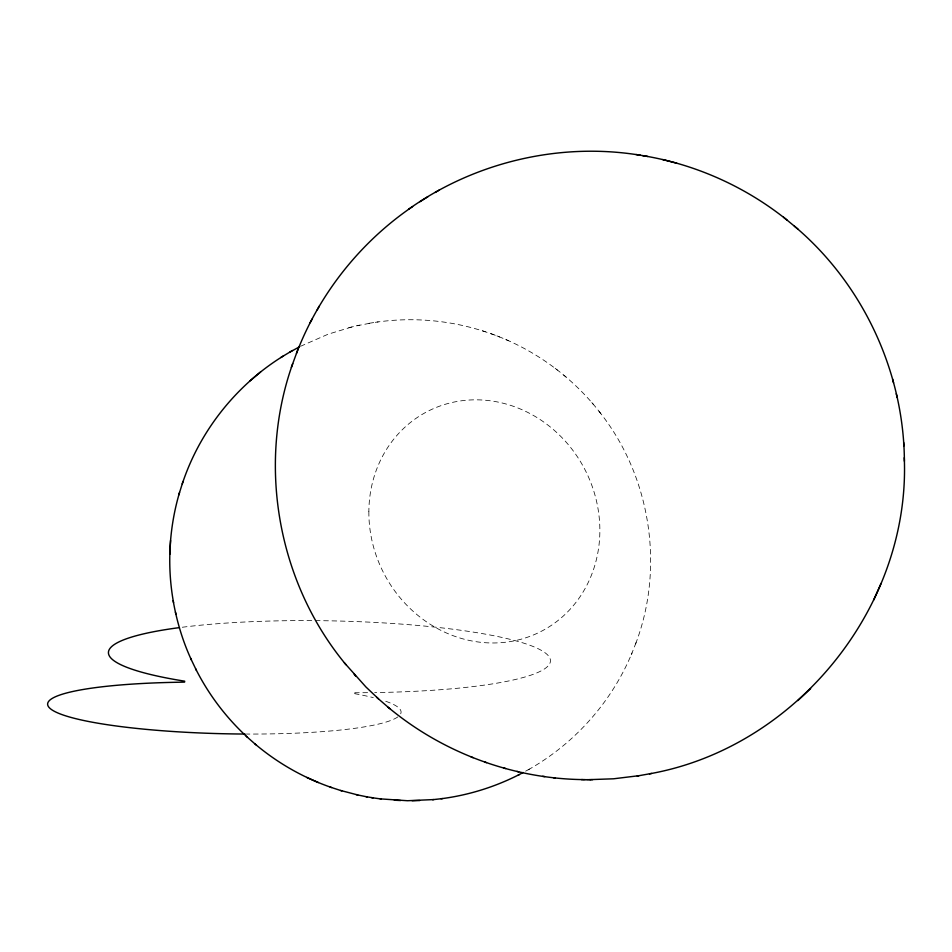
<?xml version="1.0" encoding="UTF-8"?>
<svg xmlns="http://www.w3.org/2000/svg" width="952" height="952" viewBox="0 0 952 952"><rect width="100%" height="100%" fill="white"/><g stroke="black" fill="none" stroke-linecap="round" stroke-linejoin="round"><path stroke-width="0.71" stroke-dasharray="4.76 3.57" d="M635.603 643.909C664.96 566.952 650.549 475.441 598.939 411.24M528.146 769.823C574.461 743.833 611.755 702.041 632.021 652.929M631.331 654.726L636.305 642.041M525.635 771.156L529.502 769.073M300.475 346.314L328.214 334.164L352.014 326.929M356.643 325.822L372.363 322.787M348.741 327.714L359.535 325.132M375.255 322.335C412.014 316.814 450.094 320.098 485.365 331.808M368.983 323.299L378.17 321.895M490.827 333.676C534.179 348.908 572.747 377.135 600.771 413.501M482.545 330.832L493.981 334.759M496.92 335.877L499.657 337.02M505.679 339.507L508.677 340.768M555.159 368.269L557.42 370.102M563.632 375.052L566.012 376.98M591.823 402.541L593.608 404.731M354.858 693.234L354.894 693.722A176.798 25.668 1.3 0 1 373.303 697.626M354.846 693.056L354.822 692.747A220.9 35.867 1.1 0 0 369.352 692.651M182.296 627.249A220.9 35.867 1.1 0 1 526.432 644.028A220.9 35.867 1.1 0 1 374.672 692.58M385.727 701.267A176.798 25.668 1.3 0 1 400.28 714.488M397.793 716.927A176.798 25.668 1.3 0 1 246.366 734.052M368.864 511.45A123.784 113.133 62.4 0 0 541.283 631.319A123.784 113.133 62.4 0 0 542.926 421.45A123.784 113.133 62.4 0 0 368.864 511.45"/><path stroke-width="1.43" d="M179.535 492.505C169.004 528.11 166.909 566.226 173.573 602.747M904.281 457.71C910.552 606.71 795.967 747.82 649.502 773.821M170.575 540.45L169.801 554.361M182.249 483.937C199.623 431.185 236.179 385.048 283.458 355.917M292.716 363.64C256.826 464.278 277.591 582.576 346.004 664.734M178.786 494.945L182.998 481.498M296.477 353.406C319.051 294.192 360.225 242.236 412.597 206.572M291.371 367.377L297.833 349.682M873.686 600.022L881.04 583.433M310.114 322.716L312.161 319.027M317.254 309.793L319.277 306.139M797.859 700.589L810.64 688.617M260.646 371.899L249.924 380.931M419.903 201.729L427.983 196.671M408.551 209.273C474.953 162.03 560.121 141.919 640.577 155.271M289.932 352.05L299.404 346.873M280.757 357.547L292.454 350.526M435.207 192.459L439.193 190.114M441.038 798.752C468.277 795.277 494.897 787.006 519.352 774.523M518.114 775.19L523.124 772.5M589.145 779.652L613.552 778.796L638.923 775.702M637.221 776.011L651.62 773.441M380.134 798.859L407.504 800.727L433.743 799.573M432.577 799.704L442.585 798.573M419.725 800.549L412.097 800.715M388.142 707.253C442.371 752.556 512.39 778.724 583.076 779.605M587.622 779.652L590.418 779.688M585.896 779.676L588.158 779.688M583.635 779.652L586.111 779.652M590.645 779.652L592.668 779.676M581.386 779.605L584.587 779.628M400.602 800.537L394.33 800.204M542.652 776.332L544.818 776.606M553.398 777.701L555.04 777.915M366.032 796.669L373.089 797.847M371.506 797.633L381.324 799.025M642.6 155.616C695.222 164.16 745.523 186.675 787.054 220.09M635.96 154.51L647.872 156.473M340.578 790.469L357.714 794.944M356.179 794.634L367.27 796.919M676.777 163.197L662.675 159.543M516.984 771.406L518.685 771.846M503.656 768.026L505.702 768.55M254.957 743.928C277.52 763.016 303.628 777.903 331.57 787.53M330.106 787.066L341.827 790.874M484.758 762.005L486.472 762.647M471.145 756.923L473.12 757.673M306.758 777.415L318.373 782.568M794.301 226.076C862.762 283.613 903.912 371.815 904.4 461.22M783.532 217.187L797.978 229.123M344.386 662.818L365.961 687.011L378.575 698.947M376.79 697.399L389.808 708.693M195.612 668.732C208.559 694.496 226.267 717.856 247.508 737.336M246.247 736.241L256.124 744.952M354.18 674.313L355.691 676.11M173.157 600.664C176.739 621.073 182.665 641.124 191.411 659.938M190.567 658.201L196.421 670.398M896.272 393.771L897.201 397.508M892.607 379.098L893.535 382.871M175.442 612.1L175.846 614.123M903.662 442.49L903.793 446.072M179.416 627.618A220.9 35.867 1.1 0 0 184.688 681.18L184.569 682.108L171.586 682.382A176.798 25.668 1.3 0 0 51.468 709.538A176.798 25.668 1.3 0 0 245.069 734.04"/></g></svg>
